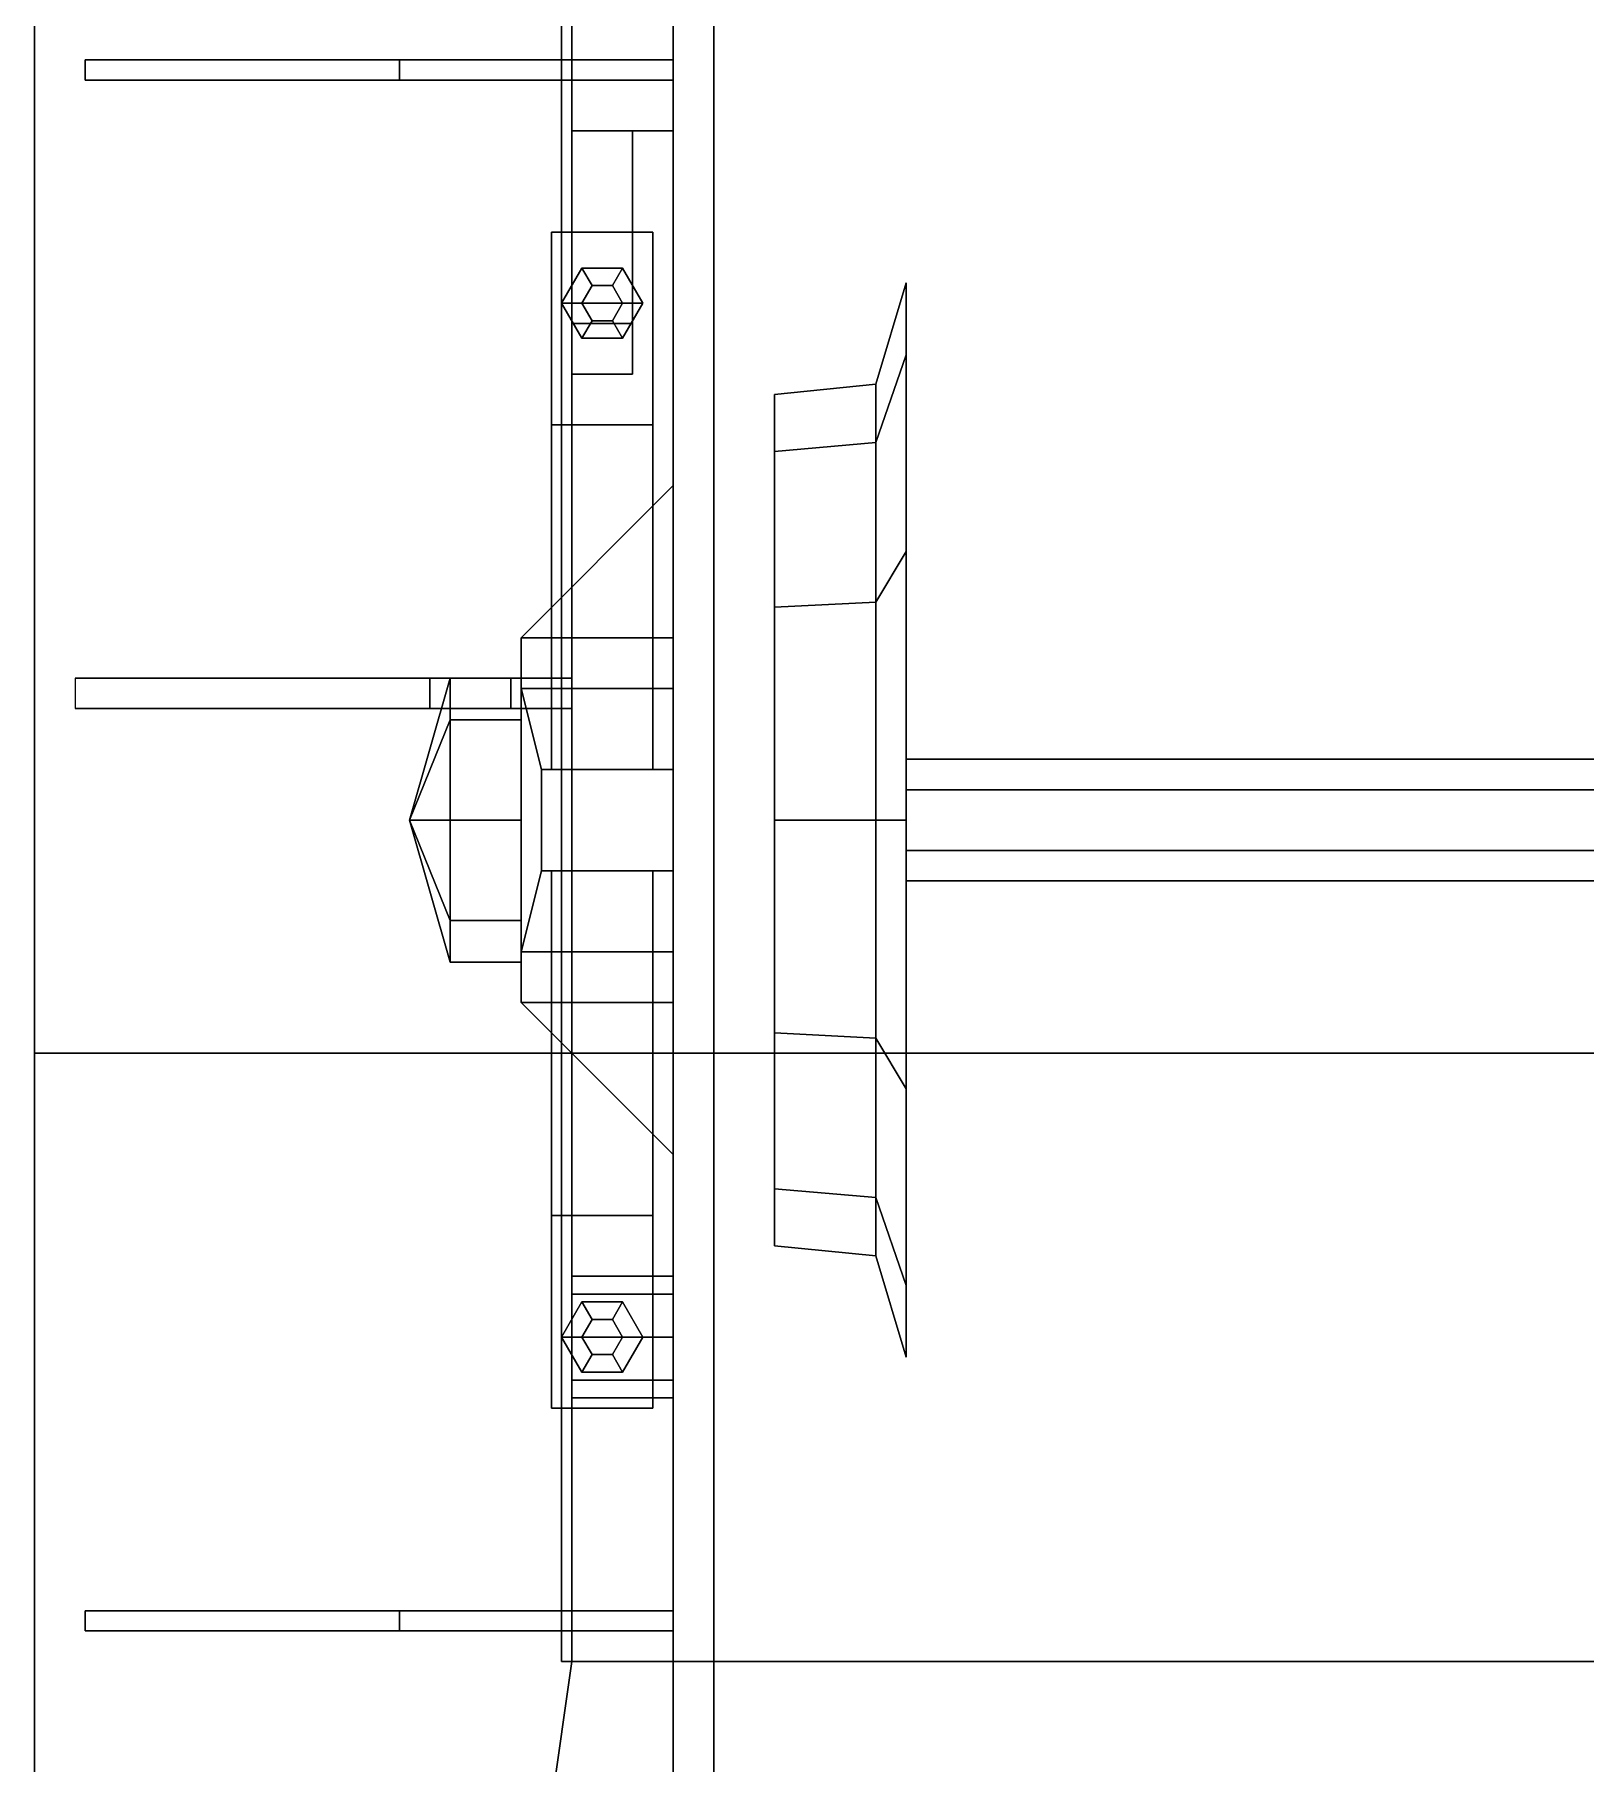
# Model space of a CAD drawing. Header units: millimetres. Extents: x -1.6 to 3, y -15.4 to 27.7.
# Drawn here: x -1.53 to 0, y -10.771 to -9.065 of the extents above; entities that cross this region are included whole.
import ezdxf

# ---------------------------------------------------------------- set-up
doc = ezdxf.new("R2010")
doc.units = ezdxf.units.MM
doc.layers.add('suspension', color=5, linetype='Continuous')
doc.layers.add('wheels', color=2, linetype='Continuous')

msp = doc.modelspace()

# ---------------------------------------------------------------- linework, layer by layer
for points in [[(-1.01, -7.25, 3.93), (-1.01, -7.25, 3.89), (-1.01, -10.67, 3.89), (-1.01, -10.67, 3.93)], [(1.01, -10.67, 3.93), (1.01, -7.25, 3.93), (-1.01, -7.25, 3.93), (-1.01, -10.67, 3.93)], [(-0.9999999999999996, -7.25, 3.89), (-0.9999999999999996, -7.99, 2.16), (-1, -10.07, 2.81), (-1, -10.67, 3.89)], [(-0.9, -7.3, 0.32), (-0.9, -13.94, 0.32), (-0.9, -13.94, 1.15), (-0.9, -7.3, 1.15)], [(-0.86, -7.3, 0.32), (-0.86, -13.94, 0.32), (-0.9, -13.94, 0.32), (-0.9, -7.3, 0.32)], [(-0.86, -13.94, 1.15), (-0.86, -13.94, 0.32), (-0.86, -7.3, 0.32), (-0.86, -7.3, 1.15)], [(-1.53, -7.99, 1.15), (-1.53, -10.07, 1.15), (-1.53, -10.07, 2.81), (-1.53, -7.99, 2.16)], [(1.53, -7.99, 1.15), (1.53, -10.07, 1.15), (-1.53, -10.07, 1.15), (-1.53, -7.99, 1.15)], [(-1.53, -7.99, 2.16), (-1.53, -10.07, 2.81), (-0.9999999999999993, -10.07, 2.81), (-0.9999999999999998, -7.99, 2.16)], [(-1.479999999999999, -9.09, 1.11), (-1.169999999999999, -9.09, 0.7800000000000002), (-1.169999999999999, -9.11, 0.7800000000000002), (-1.479999999999999, -9.11, 1.11)], [(-0.8999999999999965, -9.09, 1.15), (-0.8999999999999965, -9.09, 0.7800000000000002), (-1.169999999999999, -9.09, 0.7800000000000002), (-1.479999999999999, -9.09, 1.11)], [(-1.479999999999999, -9.09, 1.15), (-1.479999999999999, -9.09, 1.11), (-1.479999999999999, -9.11, 1.11), (-1.479999999999999, -9.11, 1.15)], [(-0.8999999999999965, -9.09, 1.15), (-0.8999999999999965, -9.09, 1.15), (-1.479999999999999, -9.09, 1.11), (-1.479999999999999, -9.09, 1.15)], [(-1.169999999999999, -9.09, 0.7800000000000002), (-0.8999999999999965, -9.09, 0.7800000000000002), (-0.8999999999999965, -9.11, 0.7800000000000002), (-1.169999999999999, -9.11, 0.7800000000000002)], [(-1.169999999999999, -9.11, 0.7800000000000002), (-0.8999999999999965, -9.11, 0.7800000000000002), (-0.8999999999999965, -9.11, 1.15), (-1.479999999999999, -9.11, 1.11)], [(-1.479999999999999, -9.11, 1.11), (-0.8999999999999965, -9.11, 1.15), (-0.8999999999999965, -9.11, 1.15), (-1.479999999999999, -9.11, 1.15)], [(-1.000000000000004, -9.700000000000003, 2.84), (-1.000000000000004, -9.700000000000003, 2.68), (-1.490000000000002, -9.700000000000003, 2.68), (-1.140000000000001, -9.700000000000003, 2.84)], [(-1.140000000000001, -9.700000000000003, 2.84), (-1.490000000000002, -9.700000000000003, 2.68), (-1.490000000000002, -9.73, 2.68), (-1.140000000000001, -9.73, 2.84)], [(-1.060000000000002, -9.700000000000003, 2.94), (-1.140000000000001, -9.700000000000003, 2.84), (-1.140000000000001, -9.73, 2.84), (-1.060000000000002, -9.73, 2.94)], [(-1.000000000000004, -9.700000000000003, 2.94), (-1.000000000000004, -9.700000000000003, 2.84), (-1.140000000000001, -9.700000000000003, 2.84), (-1.060000000000002, -9.700000000000003, 2.94)], [(-1.000000000000004, -9.700000000000003, 3.14), (-1.000000000000004, -9.700000000000003, 2.94), (-1.060000000000002, -9.700000000000003, 2.94), (-1.050000000000004, -9.700000000000003, 3.14)], [(-1.050000000000004, -9.700000000000003, 3.14), (-1.060000000000002, -9.700000000000003, 2.94), (-1.060000000000002, -9.73, 2.94), (-1.050000000000004, -9.73, 3.14)], [(-1.050000000000004, -9.73, 3.14), (-1.000000000000004, -9.73, 3.14), (-1.000000000000004, -9.700000000000003, 3.14), (-1.050000000000004, -9.700000000000003, 3.14)], [(-1.490000000000002, -9.73, 2.68), (-1.000000000000004, -9.73, 2.68), (-1.000000000000004, -9.73, 2.84), (-1.140000000000001, -9.73, 2.84)], [(-1.140000000000001, -9.73, 2.84), (-1.000000000000004, -9.73, 2.84), (-1.000000000000004, -9.73, 2.94), (-1.060000000000002, -9.73, 2.94)], [(-1.060000000000002, -9.73, 2.94), (-1.000000000000004, -9.73, 2.94), (-1.000000000000004, -9.73, 3.14), (-1.050000000000004, -9.73, 3.14)], [(-1.53, -10.07, 1.15), (-1.53, -14.39, 1.15), (-1.53, -14.39, 2.81), (-1.53, -10.07, 2.81)], [(1.53, -10.07, 1.15), (1.53, -14.39, 1.15), (-1.53, -14.39, 1.15), (-1.53, -10.07, 1.15)], [(-1.53, -10.07, 2.81), (-1.53, -14.39, 2.81), (-1, -10.67, 2.81), (-0.9999999999999998, -10.07, 2.81)], [(-0.9999999999999996, -10.67, 3.89), (-0.9999999999999996, -10.07, 2.81), (-1, -10.67, 2.81), (-0.9999999999999996, -10.67, 3.89)], [(-1.479999999999999, -10.62, 1.11), (-1.169999999999999, -10.62, 0.7800000000000002), (-1.169999999999999, -10.64, 0.7800000000000002), (-1.479999999999999, -10.64, 1.11)], [(-0.8999999999999965, -10.62, 1.15), (-0.8999999999999965, -10.62, 0.7800000000000002), (-1.169999999999999, -10.62, 0.7800000000000002), (-1.479999999999999, -10.62, 1.11)], [(-1.479999999999999, -10.62, 1.15), (-1.479999999999999, -10.62, 1.11), (-1.479999999999999, -10.64, 1.11), (-1.479999999999999, -10.64, 1.15)], [(-0.8999999999999965, -10.62, 1.15), (-0.8999999999999965, -10.62, 1.15), (-1.479999999999999, -10.62, 1.11), (-1.479999999999999, -10.62, 1.15)], [(-1.169999999999999, -10.62, 0.7800000000000002), (-0.8999999999999965, -10.62, 0.7800000000000002), (-0.8999999999999965, -10.64, 0.7800000000000002), (-1.169999999999999, -10.64, 0.7800000000000002)], [(-1.169999999999999, -10.64, 0.7800000000000002), (-0.8999999999999965, -10.64, 0.7800000000000002), (-0.8999999999999965, -10.64, 1.15), (-1.479999999999999, -10.64, 1.11)], [(-1.479999999999999, -10.64, 1.11), (-0.8999999999999965, -10.64, 1.15), (-0.8999999999999965, -10.64, 1.15), (-1.479999999999999, -10.64, 1.15)], [(-1, -10.67, 2.81), (-1.53, -14.39, 2.81), (1.53, -14.39, 2.81), (1, -10.67, 2.81)], [(-1.01, -10.67, 3.93), (-1.01, -10.67, 3.89), (1.01, -10.67, 3.89), (1.01, -10.67, 3.93)], [(-0.9999999999999996, -10.67, 3.89), (-1, -10.67, 2.81), (1, -10.67, 2.81), (1, -10.67, 3.89)]]:
    msp.add_3dface(points)
at = {"layer": 'suspension'}
for points in [[(-1, -9.04, 0.6900000000000001), (-1, -9.04, 0.51), (-1, -9.159999999999998, 0.51), (-1, -9.159999999999998, 0.6900000000000001)], [(-1, -9.159999999999998, 0.51), (-1, -9.04, 0.51), (-0.9, -9.04, 0.3500000000000001), (-0.9, -9.159999999999998, 0.3500000000000001)], [(-0.9, -9.159999999999998, 0.74), (-0.9, -9.04, 0.74), (-1, -9.04, 0.6900000000000001), (-1, -9.159999999999998, 0.6900000000000001)], [(-1, -9.159999999999998, 0.66), (-1, -9.159999999999998, 0.52), (-1, -9.35, 0.53), (-1, -9.35, 0.64)], [(-1, -9.159999999999998, 0.6900000000000001), (-1, -9.159999999999998, 0.51), (-0.9, -9.159999999999998, 0.3500000000000001), (-0.9, -9.159999999999998, 0.74)], [(-1, -9.35, 0.53), (-1, -9.159999999999998, 0.52), (-0.9400000000000001, -9.159999999999998, 0.52), (-0.9400000000000001, -9.35, 0.53)], [(-0.9400000000000001, -9.35, 0.64), (-0.9400000000000001, -9.159999999999998, 0.66), (-1, -9.159999999999998, 0.66), (-1, -9.35, 0.64)], [(-0.9400000000000001, -9.35, 0.53), (-0.9400000000000001, -9.159999999999998, 0.52), (-0.9400000000000001, -9.159999999999998, 0.66), (-0.9400000000000001, -9.35, 0.64)], [(-0.9199999999999999, -9.260000000000002, 0.92), (-0.9199999999999999, -9.260000000000002, 0.85), (-1.02, -9.260000000000002, 0.85), (-1.02, -9.260000000000002, 0.92)], [(-1.02, -9.260000000000002, 0.85), (-1.02, -9.45, 0.85), (-1.02, -9.260000000000002, 0.92)], [(-0.9199999999999999, -9.260000000000002, 0.85), (-0.9199999999999999, -9.45, 0.85), (-1.02, -9.45, 0.85), (-1.02, -9.260000000000002, 0.85)], [(-1.02, -9.260000000000002, 0.92), (-1.02, -9.790000000000001, 0.92), (-0.9200000000000003, -9.790000000000001, 0.92), (-0.9199999999999999, -9.260000000000002, 0.92)], [(-1.02, -9.45, 0.85), (-1.02, -9.790000000000001, 0.76), (-1.02, -9.790000000000001, 0.92), (-1.02, -9.260000000000002, 0.92)], [(-0.9199999999999999, -9.260000000000002, 0.92), (-0.9199999999999999, -9.45, 0.85), (-0.9199999999999999, -9.260000000000002, 0.85), (-0.9199999999999999, -9.260000000000002, 0.92)], [(-0.9200000000000003, -9.790000000000001, 0.92), (-0.9200000000000003, -9.790000000000001, 0.76), (-0.9199999999999999, -9.45, 0.85), (-0.9199999999999999, -9.260000000000002, 0.92)], [(-0.99, -9.295358983848622, 0.92), (-1.01, -9.329999999999998, 0.92), (-1.01, -9.329999999999998, 0.98), (-0.99, -9.295358983848622, 0.98)], [(-0.99, -9.295358983848622, 0.98), (-1.01, -9.329999999999998, 0.98), (-0.99, -9.329999999999998, 0.98), (-0.98, -9.31267949192431, 0.98)], [(-0.95, -9.295358983848622, 0.92), (-0.99, -9.295358983848622, 0.92), (-0.99, -9.295358983848622, 0.98), (-0.95, -9.295358983848622, 0.98)], [(-0.95, -9.295358983848622, 0.98), (-0.99, -9.295358983848622, 0.98), (-0.98, -9.31267949192431, 0.98), (-0.96, -9.31267949192431, 0.98)], [(-0.9299999999999999, -9.329999999999998, 0.98), (-0.95, -9.295358983848622, 0.98), (-0.96, -9.31267949192431, 0.98), (-0.95, -9.329999999999998, 0.98)], [(-0.9299999999999999, -9.329999999999998, 0.92), (-0.95, -9.295358983848622, 0.92), (-0.95, -9.295358983848622, 0.98), (-0.9299999999999999, -9.329999999999998, 0.98)], [(-0.98, -9.31267949192431, 0.64), (-0.99, -9.329999999999998, 0.64), (-0.99, -9.329999999999998, 0.85), (-0.98, -9.31267949192431, 0.85)], [(-0.98, -9.31267949192431, 0.98), (-0.99, -9.329999999999998, 0.98), (-0.99, -9.329999999999998, 1), (-0.98, -9.31267949192431, 1)], [(-0.99, -9.329999999999998, 1), (-0.95, -9.329999999999998, 1), (-0.96, -9.31267949192431, 1), (-0.98, -9.31267949192431, 1)], [(-0.96, -9.31267949192431, 0.64), (-0.98, -9.31267949192431, 0.64), (-0.98, -9.31267949192431, 0.85), (-0.96, -9.31267949192431, 0.85)], [(-0.96, -9.31267949192431, 0.98), (-0.98, -9.31267949192431, 0.98), (-0.98, -9.31267949192431, 1), (-0.96, -9.31267949192431, 1)], [(-0.95, -9.329999999999998, 0.64), (-0.96, -9.31267949192431, 0.64), (-0.96, -9.31267949192431, 0.85), (-0.95, -9.329999999999998, 0.85)], [(-0.95, -9.329999999999998, 0.98), (-0.96, -9.31267949192431, 0.98), (-0.96, -9.31267949192431, 1), (-0.95, -9.329999999999998, 1)], [(-1.01, -9.329999999999998, 0.92), (-0.99, -9.364641016151378, 0.92), (-0.99, -9.364641016151378, 0.98), (-1.01, -9.329999999999998, 0.98)], [(-1.01, -9.329999999999998, 0.98), (-0.99, -9.364641016151378, 0.98), (-0.98, -9.347320508075688, 0.98), (-0.99, -9.329999999999998, 0.98)], [(-0.99, -9.329999999999998, 0.64), (-0.98, -9.347320508075688, 0.64), (-0.98, -9.347320508075688, 0.85), (-0.99, -9.329999999999998, 0.85)], [(-0.99, -9.329999999999998, 0.98), (-0.98, -9.347320508075688, 0.98), (-0.98, -9.347320508075688, 1), (-0.99, -9.329999999999998, 1)], [(-0.98, -9.347320508075688, 1), (-0.96, -9.347320508075688, 1), (-0.95, -9.329999999999998, 1), (-0.99, -9.329999999999998, 1)], [(-0.96, -9.347320508075688, 0.64), (-0.95, -9.329999999999998, 0.64), (-0.95, -9.329999999999998, 0.85), (-0.96, -9.347320508075688, 0.85)], [(-0.96, -9.347320508075688, 0.98), (-0.95, -9.329999999999998, 0.98), (-0.95, -9.329999999999998, 1), (-0.96, -9.347320508075688, 1)], [(-0.95, -9.364641016151378, 0.98), (-0.9299999999999999, -9.329999999999998, 0.98), (-0.95, -9.329999999999998, 0.98), (-0.96, -9.347320508075688, 0.98)], [(-0.95, -9.364641016151378, 0.92), (-0.9299999999999999, -9.329999999999998, 0.92), (-0.9299999999999999, -9.329999999999998, 0.98), (-0.95, -9.364641016151378, 0.98)], [(-0.9400000000000001, -9.399999999999999, 0.61), (-0.9400000000000001, -9.35, 0.64), (-1, -9.35, 0.64), (-1, -9.399999999999999, 0.61)], [(-1, -9.35, 0.64), (-1, -9.35, 0.53), (-1, -9.399999999999999, 0.56), (-1, -9.399999999999999, 0.61)], [(-1, -9.399999999999999, 0.56), (-1, -9.35, 0.53), (-0.9400000000000001, -9.35, 0.53), (-0.9400000000000001, -9.399999999999999, 0.56)], [(-0.99, -9.364641016151378, 0.98), (-0.95, -9.364641016151378, 0.98), (-0.96, -9.347320508075688, 0.98), (-0.98, -9.347320508075688, 0.98)], [(-0.98, -9.347320508075688, 0.64), (-0.96, -9.347320508075688, 0.64), (-0.96, -9.347320508075688, 0.85), (-0.98, -9.347320508075688, 0.85)], [(-0.98, -9.347320508075688, 0.98), (-0.96, -9.347320508075688, 0.98), (-0.96, -9.347320508075688, 1), (-0.98, -9.347320508075688, 1)], [(-0.9400000000000001, -9.399999999999999, 0.56), (-0.9400000000000001, -9.35, 0.53), (-0.9400000000000001, -9.35, 0.64), (-0.9400000000000001, -9.399999999999999, 0.61)], [(-0.99, -9.364641016151378, 0.92), (-0.95, -9.364641016151378, 0.92), (-0.95, -9.364641016151378, 0.98), (-0.99, -9.364641016151378, 0.98)], [(-1, -9.399999999999999, 0.61), (-1, -9.399999999999999, 0.56), (-0.9400000000000001, -9.399999999999999, 0.56), (-0.9400000000000001, -9.399999999999999, 0.61)], [(-0.9199999999999999, -9.45, 0.85), (-0.9200000000000003, -9.790000000000001, 0.76), (-1.02, -9.790000000000001, 0.76), (-1.02, -9.45, 0.85)], [(-0.9000000000000001, -9.659999999999998, 0.34), (-0.9, -9.509999999999998, 0.34), (-0.9, -9.509999999999998, 0.34), (-1.05, -9.659999999999998, 0.34)], [(-0.9, -9.509999999999998, 0.34), (-0.9, -9.509999999999998, 0.32), (-1.05, -9.659999999999998, 0.32), (-1.05, -9.659999999999998, 0.34)], [(-1.05, -9.659999999999998, 0.32), (-0.9, -9.509999999999998, 0.32), (-0.9, -9.509999999999998, 0.32), (-0.9000000000000001, -9.659999999999998, 0.32)], [(-1.05, -9.659999999999998, 0.49), (-0.9, -9.509999999999998, 0.49), (-0.9, -9.509999999999998, 0.49), (-0.9000000000000001, -9.659999999999998, 0.49)], [(-0.9, -9.509999999999998, 0.51), (-0.9, -9.509999999999998, 0.49), (-1.05, -9.659999999999998, 0.49), (-1.05, -9.659999999999998, 0.51)], [(-0.9000000000000001, -9.659999999999998, 0.51), (-0.9, -9.509999999999998, 0.51), (-0.9, -9.509999999999998, 0.51), (-1.05, -9.659999999999998, 0.51)], [(-0.9000000000000001, -9.659999999999998, 0.6900000000000001), (-0.9, -9.509999999999998, 0.6900000000000001), (-0.9, -9.509999999999998, 0.6900000000000001), (-1.05, -9.659999999999998, 0.6900000000000001)], [(-1.05, -9.659999999999998, 0.67), (-0.9, -9.509999999999998, 0.67), (-0.9, -9.509999999999998, 0.67), (-0.9000000000000001, -9.659999999999998, 0.67)], [(-0.9, -9.509999999999998, 0.6900000000000001), (-0.9, -9.509999999999998, 0.67), (-1.05, -9.659999999999998, 0.67), (-1.05, -9.659999999999998, 0.6900000000000001)], [(-1.05, -9.659999999999998, 0.24), (-1.05, -9.7, 0.51), (-1.05, -9.659999999999998, 0.6900000000000001)], [(-1.05, -9.7, 0.51), (-1.05, -9.741005050633882, 0.6089949493661174), (-1.05, -9.659999999999998, 0.6900000000000001)], [(-1.05, -9.741005050633882, 0.6089949493661174), (-1.05, -9.84, 0.650000000000001), (-1.05, -9.659999999999998, 0.6900000000000001)], [(-0.9000000000000001, -9.659999999999998, 0.67), (-0.9000000000000001, -9.659999999999998, 0.51), (-1.05, -9.659999999999998, 0.51), (-1.05, -9.659999999999998, 0.67)], [(-1.05, -9.84, 0.369999999999999), (-1.05, -9.741005050633882, 0.4110050506338826), (-1.05, -9.659999999999998, 0.24)], [(-1.05, -9.741005050633882, 0.4110050506338826), (-1.05, -9.7, 0.51), (-1.05, -9.659999999999998, 0.24)], [(-0.9000000000000001, -9.659999999999998, 0.49), (-0.9000000000000001, -9.659999999999998, 0.34), (-1.05, -9.659999999999998, 0.34), (-1.05, -9.659999999999998, 0.49)], [(-1.05, -10.02, 0.24), (-1.05, -9.659999999999998, 0.24), (-0.9000000000000001, -9.659999999999998, 0.24), (-0.9000000000000001, -10.02, 0.24)], [(-1.05, -9.84, 0.369999999999999), (-1.05, -9.659999999999998, 0.24), (-1.05, -10.02, 0.24), (-1.05, -9.84, 0.369999999999999)], [(-0.9000000000000001, -9.659999999999998, 0.32), (-0.9000000000000001, -9.659999999999998, 0.24), (-1.05, -9.659999999999998, 0.24), (-1.05, -9.659999999999998, 0.32)], [(-1.05, -9.659999999999998, 0.6900000000000001), (-1.05, -9.84, 0.650000000000001), (-1.05, -10.02, 0.6899999999999965)], [(-0.9000000000000001, -9.709999999999999, 0.74), (-0.9000000000000001, -9.659999999999998, 0.6900000000000001), (-1.05, -9.659999999999998, 0.6900000000000001), (-1.05, -9.709999999999999, 0.74)], [(-1.05, -9.709999999999999, 0.74), (-1.05, -9.659999999999998, 0.6900000000000001), (-1.05, -10.02, 0.6900000000000001), (-1.05, -9.969999999999999, 0.74)], [(-0.9000000000000001, -10.02, 0.24), (-0.9000000000000001, -9.659999999999998, 0.24), (-0.9000000000000001, -9.659999999999998, 0.32), (-0.9000000000000001, -10.02, 0.32)], [(-1.12, -9.7, 0.51), (-1.12, -9.741005050633882, 0.4110050506338827), (-1.16, -9.84, 0.51)], [(-1.12, -9.741005050633882, 0.6089949493661174), (-1.12, -9.7, 0.51), (-1.16, -9.84, 0.51)], [(-1.12, -9.741005050633882, 0.4110050506338826), (-1.12, -9.7, 0.51), (-1.05, -9.7, 0.51), (-1.05, -9.741005050633882, 0.4110050506338826)], [(-1.12, -9.7, 0.51), (-1.12, -9.741005050633882, 0.6089949493661174), (-1.05, -9.741005050633882, 0.6089949493661174), (-1.05, -9.7, 0.51)], [(-1.03, -9.79, 0.74), (-1.05, -9.709999999999999, 0.74), (-1.05, -9.969999999999999, 0.74), (-1.03, -9.889999999999999, 0.74)], [(-0.9000000000000001, -9.79, 0.74), (-0.9000000000000001, -9.709999999999999, 0.74), (-1.05, -9.709999999999999, 0.74), (-1.03, -9.79, 0.74)], [(-1.12, -9.84, 0.650000000000001), (-1.12, -9.741005050633882, 0.6089949493661174), (-1.16, -9.84, 0.51)], [(-1.12, -9.741005050633882, 0.4110050506338827), (-1.12, -9.84, 0.369999999999999), (-1.16, -9.84, 0.51)], [(-1.12, -9.741005050633882, 0.6089949493661174), (-1.12, -9.84, 0.650000000000001), (-1.05, -9.84, 0.650000000000001), (-1.05, -9.741005050633882, 0.6089949493661174)], [(-1.12, -9.84, 0.369999999999999), (-1.12, -9.741005050633882, 0.4110050506338826), (-1.05, -9.741005050633882, 0.4110050506338826), (-1.05, -9.84, 0.369999999999999)], [(-0.9000000000000001, -9.889999999999999, 0.9400000000000001), (-0.9000000000000001, -9.79, 0.9400000000000001), (-1.03, -9.79, 0.9400000000000001), (-1.03, -9.889999999999999, 0.9400000000000001)], [(-0.9000000000000001, -9.79, 0.9400000000000001), (-0.9000000000000001, -9.79, 0.74), (-1.03, -9.79, 0.74), (-1.03, -9.79, 0.9400000000000001)], [(-1.03, -9.79, 0.9400000000000001), (-1.03, -9.79, 0.74), (-1.03, -9.889999999999999, 0.74), (-1.03, -9.889999999999999, 0.9400000000000001)], [(-1.12, -9.938994949366117, 0.6089949493661174), (-1.12, -9.84, 0.650000000000001), (-1.16, -9.84, 0.51)], [(-1.12, -9.938994949366117, 0.4110050506338826), (-1.12, -9.98, 0.51), (-1.16, -9.84, 0.51)], [(-1.12, -9.84, 0.369999999999999), (-1.12, -9.938994949366117, 0.4110050506338826), (-1.16, -9.84, 0.51)], [(-1.12, -9.98, 0.51), (-1.12, -9.938994949366117, 0.6089949493661174), (-1.16, -9.84, 0.51)], [(-1.12, -9.84, 0.650000000000001), (-1.12, -9.938994949366117, 0.6089949493661174), (-1.05, -9.938994949366117, 0.6089949493661174), (-1.05, -9.84, 0.650000000000001)], [(-1.12, -9.938994949366117, 0.4110050506338827), (-1.12, -9.84, 0.369999999999999), (-1.05, -9.84, 0.369999999999999), (-1.05, -9.938994949366117, 0.4110050506338827)], [(-1.05, -9.84, 0.650000000000001), (-1.05, -9.938994949366117, 0.6089949493661174), (-1.05, -10.02, 0.6900000000000001)], [(-1.05, -9.938994949366117, 0.4110050506338827), (-1.05, -9.84, 0.369999999999999), (-1.05, -10.02, 0.24)], [(-0.9000000000000001, -9.969999999999999, 0.74), (-0.9000000000000001, -9.889999999999999, 0.74), (-1.03, -9.889999999999999, 0.74), (-1.05, -9.969999999999999, 0.74)], [(-1.03, -9.889999999999999, 0.9400000000000001), (-1.03, -9.889999999999999, 0.74), (-0.9000000000000001, -9.889999999999999, 0.74), (-0.9000000000000001, -9.889999999999999, 0.9400000000000001)], [(-0.9200000000000002, -10.42, 0.92), (-0.9200000000000002, -9.889999999999999, 0.92), (-1.02, -9.889999999999999, 0.92), (-1.02, -10.42, 0.92)], [(-1.02, -10.23, 0.85), (-1.02, -9.889999999999999, 0.76), (-0.9200000000000002, -9.889999999999999, 0.76), (-0.9200000000000002, -10.23, 0.85)], [(-1.02, -9.889999999999999, 0.92), (-1.02, -9.889999999999999, 0.76), (-1.02, -10.23, 0.85), (-1.02, -10.42, 0.92)], [(-0.9200000000000002, -10.23, 0.85), (-0.9200000000000002, -9.889999999999999, 0.76), (-0.9200000000000002, -9.889999999999999, 0.92), (-0.9200000000000002, -10.42, 0.92)], [(-1.12, -9.98, 0.51), (-1.12, -9.938994949366117, 0.4110050506338827), (-1.05, -9.938994949366117, 0.4110050506338827), (-1.05, -9.98, 0.51)], [(-1.12, -9.938994949366117, 0.6089949493661174), (-1.12, -9.98, 0.51), (-1.05, -9.98, 0.51), (-1.05, -9.938994949366117, 0.6089949493661174)], [(-1.05, -9.938994949366117, 0.6089949493661174), (-1.05, -9.98, 0.51), (-1.05, -10.02, 0.6900000000000001)], [(-1.05, -9.98, 0.51), (-1.05, -9.938994949366117, 0.4110050506338827), (-1.05, -10.02, 0.24)], [(-1.05, -9.969999999999999, 0.74), (-1.05, -10.02, 0.6900000000000001), (-0.9000000000000001, -10.02, 0.6900000000000001), (-0.9000000000000001, -9.969999999999999, 0.74)], [(-1.05, -10.02, 0.6899999999999965), (-1.05, -9.98, 0.51), (-1.05, -10.02, 0.24)], [(-1.05, -10.02, 0.67), (-1.05, -10.02, 0.51), (-0.9000000000000001, -10.02, 0.51), (-0.9000000000000001, -10.02, 0.67)], [(-1.05, -10.02, 0.49), (-1.05, -10.02, 0.34), (-0.9000000000000001, -10.02, 0.34), (-0.9000000000000001, -10.02, 0.49)], [(-1.05, -10.02, 0.34), (-1.05, -10.02, 0.32), (-0.9000000000000001, -10.17, 0.32), (-0.9000000000000001, -10.17, 0.34)], [(-0.9000000000000001, -10.17, 0.34), (-0.9000000000000001, -10.02, 0.34), (-1.05, -10.02, 0.34), (-0.9000000000000001, -10.17, 0.34)], [(-0.9000000000000001, -10.17, 0.32), (-1.05, -10.02, 0.32), (-0.9000000000000001, -10.02, 0.32), (-0.9000000000000001, -10.17, 0.32)], [(-0.9000000000000001, -10.17, 0.49), (-1.05, -10.02, 0.49), (-0.9000000000000001, -10.02, 0.49), (-0.9000000000000001, -10.17, 0.49)], [(-0.9000000000000001, -10.17, 0.51), (-0.9000000000000001, -10.02, 0.51), (-1.05, -10.02, 0.51), (-0.9000000000000001, -10.17, 0.51)], [(-1.05, -10.02, 0.51), (-1.05, -10.02, 0.49), (-0.9000000000000001, -10.17, 0.49), (-0.9000000000000001, -10.17, 0.51)], [(-1.05, -10.02, 0.32), (-1.05, -10.02, 0.24), (-0.9000000000000001, -10.02, 0.24), (-0.9000000000000001, -10.02, 0.32)], [(-0.9000000000000001, -10.17, 0.6900000000000001), (-0.9000000000000001, -10.02, 0.6900000000000001), (-1.05, -10.02, 0.6900000000000001), (-0.9000000000000001, -10.17, 0.6900000000000001)], [(-0.9000000000000001, -10.17, 0.67), (-1.05, -10.02, 0.67), (-0.9000000000000001, -10.02, 0.67), (-0.9000000000000001, -10.17, 0.67)], [(-1.05, -10.02, 0.6900000000000001), (-1.05, -10.02, 0.67), (-0.9000000000000001, -10.17, 0.67), (-0.9000000000000001, -10.17, 0.6900000000000001)], [(-1.02, -10.42, 0.85), (-1.02, -10.23, 0.85), (-0.9200000000000002, -10.23, 0.85), (-0.9200000000000002, -10.42, 0.85)], [(-1.02, -10.42, 0.92), (-1.02, -10.23, 0.85), (-1.02, -10.42, 0.85), (-1.02, -10.42, 0.92)], [(-0.9200000000000002, -10.42, 0.85), (-0.9200000000000002, -10.23, 0.85), (-0.9200000000000002, -10.42, 0.92)], [(-1, -10.29, 0.58), (-1, -10.39242640687119, 0.5375735931288071), (-1, -10.41, 0.58), (-1, -10.30757359312881, 0.6224264068711928)], [(-1, -10.29, 0.58), (-1, -10.30757359312881, 0.6224264068711928), (-0.9000000000000001, -10.30757359312881, 0.6224264068711928), (-0.9000000000000001, -10.29, 0.58)], [(-1, -10.30757359312881, 0.5375735931288071), (-1, -10.35, 0.52), (-1, -10.39242640687119, 0.5375735931288071), (-1, -10.29, 0.58)], [(-1, -10.30757359312881, 0.5375735931288071), (-1, -10.29, 0.58), (-0.9000000000000001, -10.29, 0.58), (-0.9000000000000001, -10.30757359312881, 0.5375735931288071)], [(-0.9900000000000001, -10.31535898384862, 0.98), (-1.01, -10.35, 0.98), (-0.9900000000000001, -10.35, 0.98), (-0.9800000000000001, -10.33267949192431, 0.98)], [(-0.9900000000000001, -10.31535898384862, 0.92), (-1.01, -10.35, 0.92), (-1.01, -10.35, 0.98), (-0.9900000000000001, -10.31535898384862, 0.98)], [(-1, -10.30757359312881, 0.6224264068711928), (-1, -10.41, 0.58), (-1, -10.39242640687119, 0.6224264068711928), (-1, -10.35, 0.6399999999999999)], [(-1, -10.35, 0.52), (-1, -10.30757359312881, 0.5375735931288071), (-0.9000000000000001, -10.30757359312881, 0.5375735931288071), (-0.9000000000000001, -10.35, 0.52)], [(-1, -10.30757359312881, 0.6224264068711928), (-1, -10.35, 0.6399999999999999), (-0.9000000000000001, -10.35, 0.6399999999999999), (-0.9000000000000001, -10.30757359312881, 0.6224264068711928)], [(-0.9500000000000001, -10.31535898384862, 0.98), (-0.9900000000000001, -10.31535898384862, 0.98), (-0.9800000000000001, -10.33267949192431, 0.98), (-0.9600000000000001, -10.33267949192431, 0.98)], [(-0.9500000000000001, -10.31535898384862, 0.92), (-0.9900000000000001, -10.31535898384862, 0.92), (-0.9900000000000001, -10.31535898384862, 0.98), (-0.9500000000000001, -10.31535898384862, 0.98)], [(-0.93, -10.35, 0.98), (-0.9500000000000001, -10.31535898384862, 0.98), (-0.9600000000000001, -10.33267949192431, 0.98), (-0.9500000000000001, -10.35, 0.98)], [(-0.93, -10.35, 0.92), (-0.9500000000000001, -10.31535898384862, 0.92), (-0.9500000000000001, -10.31535898384862, 0.98), (-0.93, -10.35, 0.98)], [(-0.9900000000000001, -10.35, 1), (-0.9500000000000001, -10.35, 1), (-0.9600000000000001, -10.33267949192431, 1), (-0.9800000000000001, -10.33267949192431, 1)], [(-0.9800000000000001, -10.33267949192431, 0.98), (-0.9900000000000001, -10.35, 0.98), (-0.9900000000000001, -10.35, 1), (-0.9800000000000001, -10.33267949192431, 1)], [(-0.9800000000000001, -10.33267949192431, 0.63), (-0.9900000000000001, -10.35, 0.64), (-0.9900000000000001, -10.35, 0.85), (-0.9800000000000001, -10.33267949192431, 0.85)], [(-0.9600000000000001, -10.33267949192431, 0.98), (-0.9800000000000001, -10.33267949192431, 0.98), (-0.9800000000000001, -10.33267949192431, 1), (-0.9600000000000001, -10.33267949192431, 1)], [(-0.9600000000000001, -10.33267949192431, 0.63), (-0.9800000000000001, -10.33267949192431, 0.63), (-0.9800000000000001, -10.33267949192431, 0.85), (-0.9600000000000001, -10.33267949192431, 0.85)], [(-0.9500000000000001, -10.35, 0.98), (-0.9600000000000001, -10.33267949192431, 0.98), (-0.9600000000000001, -10.33267949192431, 1), (-0.9500000000000001, -10.35, 1)], [(-0.9500000000000001, -10.35, 0.64), (-0.9600000000000001, -10.33267949192431, 0.63), (-0.9600000000000001, -10.33267949192431, 0.85), (-0.9500000000000001, -10.35, 0.85)], [(-1.01, -10.35, 0.98), (-0.9900000000000001, -10.38464101615138, 0.98), (-0.9800000000000001, -10.36732050807569, 0.98), (-0.9900000000000001, -10.35, 0.98)], [(-1.01, -10.35, 0.92), (-0.9900000000000001, -10.38464101615138, 0.92), (-0.9900000000000001, -10.38464101615138, 0.98), (-1.01, -10.35, 0.98)], [(-1, -10.39242640687119, 0.5375735931288071), (-1, -10.35, 0.52), (-0.9000000000000001, -10.35, 0.52), (-0.9000000000000001, -10.39242640687119, 0.5375735931288071)], [(-1, -10.35, 0.6399999999999999), (-1, -10.39242640687119, 0.6224264068711928), (-0.9000000000000001, -10.39242640687119, 0.6224264068711928), (-0.9000000000000001, -10.35, 0.6399999999999999)], [(-0.9800000000000001, -10.36732050807569, 1), (-0.9600000000000001, -10.36732050807569, 1), (-0.9500000000000001, -10.35, 1), (-0.9900000000000001, -10.35, 1)], [(-0.9900000000000001, -10.35, 0.98), (-0.9800000000000001, -10.36732050807569, 0.98), (-0.9800000000000001, -10.36732050807569, 1), (-0.9900000000000001, -10.35, 1)], [(-0.9900000000000001, -10.35, 0.64), (-0.9800000000000001, -10.36732050807569, 0.63), (-0.9800000000000001, -10.36732050807569, 0.85), (-0.9900000000000001, -10.35, 0.85)], [(-0.9500000000000001, -10.38464101615138, 0.98), (-0.93, -10.35, 0.98), (-0.9500000000000001, -10.35, 0.98), (-0.9600000000000001, -10.36732050807569, 0.98)], [(-0.9600000000000001, -10.36732050807569, 0.98), (-0.9500000000000001, -10.35, 0.98), (-0.9500000000000001, -10.35, 1), (-0.9600000000000001, -10.36732050807569, 1)], [(-0.9600000000000001, -10.36732050807569, 0.63), (-0.9500000000000001, -10.35, 0.64), (-0.9500000000000001, -10.35, 0.85), (-0.9600000000000001, -10.36732050807569, 0.85)], [(-0.9500000000000001, -10.38464101615138, 0.92), (-0.93, -10.35, 0.92), (-0.93, -10.35, 0.98), (-0.9500000000000001, -10.38464101615138, 0.98)], [(-0.9900000000000001, -10.38464101615138, 0.98), (-0.9500000000000001, -10.38464101615138, 0.98), (-0.9600000000000001, -10.36732050807569, 0.98), (-0.9800000000000001, -10.36732050807569, 0.98)], [(-0.9800000000000001, -10.36732050807569, 0.98), (-0.9600000000000001, -10.36732050807569, 0.98), (-0.9600000000000001, -10.36732050807569, 1), (-0.9800000000000001, -10.36732050807569, 1)], [(-0.9800000000000001, -10.36732050807569, 0.63), (-0.9600000000000001, -10.36732050807569, 0.63), (-0.9600000000000001, -10.36732050807569, 0.85), (-0.9800000000000001, -10.36732050807569, 0.85)], [(-0.9900000000000001, -10.38464101615138, 0.92), (-0.9500000000000001, -10.38464101615138, 0.92), (-0.9500000000000001, -10.38464101615138, 0.98), (-0.9900000000000001, -10.38464101615138, 0.98)], [(-1, -10.39242640687119, 0.6224264068711928), (-1, -10.41, 0.58), (-0.9000000000000001, -10.41, 0.58), (-0.9000000000000001, -10.39242640687119, 0.6224264068711928)], [(-1, -10.41, 0.58), (-1, -10.39242640687119, 0.5375735931288071), (-0.9000000000000001, -10.39242640687119, 0.5375735931288071), (-0.9000000000000001, -10.41, 0.58)], [(-1.02, -10.42, 0.92), (-1.02, -10.42, 0.85), (-0.9200000000000002, -10.42, 0.85), (-0.9200000000000002, -10.42, 0.92)]]:
    msp.add_3dface(points, dxfattribs=at)
at = {"layer": 'wheels'}
for points in [[(-0.7, -9.41, 0.5099999999999999), (-0.6999999999999998, -9.46760907637269, 0.7249999999999999), (-0.6699999999999998, -9.381006535994247, 0.7749999999999998), (-0.6699999999999999, -9.309999999999999, 0.5099999999999998)], [(-0.7, -9.467609076372693, 0.295), (-0.7, -9.41, 0.5099999999999999), (-0.6699999999999999, -9.309999999999999, 0.5099999999999998), (-0.6699999999999999, -9.381006535994247, 0.245)], [(-0.6699999999999999, -10.37, 0.5100000000000001), (-0.6699999999999999, -9.381006535994247, 0.245), (-0.6699999999999999, -9.309999999999999, 0.5099999999999998), (-0.6699999999999998, -10.29899346400575, 0.7749999999999999)], [(-0.6699999999999998, -10.29899346400575, 0.7749999999999999), (-0.6699999999999999, -9.309999999999999, 0.5099999999999998), (-0.6699999999999998, -9.381006535994247, 0.7749999999999998), (-0.6699999999999998, -10.105, 0.9689934640057526)], [(-0.7, -9.625, 0.1376090763726915), (-0.7, -9.467609076372693, 0.295), (-0.6699999999999999, -9.381006535994247, 0.245), (-0.6699999999999999, -9.575, 0.05100653599424743)], [(-0.6999999999999998, -9.46760907637269, 0.7249999999999999), (-0.6999999999999998, -9.625, 0.8823909236273086), (-0.6699999999999998, -9.575, 0.9689934640057525), (-0.6699999999999998, -9.381006535994247, 0.7749999999999998)], [(-0.6699999999999998, -10.105, 0.9689934640057526), (-0.6699999999999998, -9.381006535994247, 0.7749999999999998), (-0.6699999999999998, -9.575, 0.9689934640057525), (-0.6699999999999998, -9.84, 1.04)], [(-0.6699999999999999, -10.29899346400575, 0.2450000000000001), (-0.6699999999999999, -9.575, 0.05100653599424743), (-0.6699999999999999, -9.381006535994247, 0.245), (-0.6699999999999999, -10.37, 0.5100000000000001)], [(-0.8, -9.42, 0.5099999999999999), (-0.7999999999999999, -9.476269330410535, 0.7199999999999999), (-0.7, -9.46760907637269, 0.7249999999999999), (-0.7000000000000001, -9.41, 0.5099999999999999)], [(-0.8, -9.476269330410535, 0.2999999999999999), (-0.8, -9.42, 0.5099999999999999), (-0.7000000000000001, -9.41, 0.5099999999999999), (-0.7000000000000001, -9.467609076372693, 0.295)], [(-0.7999999999999999, -10.20373066958946, 0.72), (-0.8, -9.42, 0.5099999999999999), (-0.8, -9.476269330410535, 0.2999999999999999), (-0.8, -10.26, 0.5100000000000001)], [(-0.7999999999999999, -10.05, 0.8737306695894643), (-0.7999999999999999, -9.476269330410535, 0.7199999999999999), (-0.8, -9.42, 0.5099999999999999), (-0.7999999999999999, -10.20373066958946, 0.7200000000000001)], [(-0.8, -9.63, 0.1462693304105359), (-0.8, -9.476269330410535, 0.2999999999999999), (-0.7000000000000001, -9.467609076372693, 0.295), (-0.7000000000000001, -9.625, 0.1376090763726915)], [(-0.7999999999999999, -9.476269330410535, 0.7199999999999999), (-0.7999999999999999, -9.629999999999999, 0.8737306695894642), (-0.7, -9.625, 0.8823909236273086), (-0.7, -9.46760907637269, 0.7249999999999999)], [(-0.8, -10.26, 0.5100000000000001), (-0.8, -9.476269330410535, 0.2999999999999999), (-0.8, -9.63, 0.1462693304105359), (-0.8, -10.20373066958946, 0.3000000000000002)], [(-0.7999999999999999, -9.84, 0.93), (-0.7999999999999999, -9.629999999999999, 0.8737306695894642), (-0.7999999999999999, -9.476269330410535, 0.7199999999999999), (-0.7999999999999999, -10.05, 0.8737306695894643)], [(-0.6999999999999998, -9.625, 0.8823909236273086), (-0.6999999999999998, -9.84, 0.9400000000000001), (-0.6699999999999998, -9.84, 1.04), (-0.6699999999999998, -9.575, 0.9689934640057525)], [(-0.7, -9.84, 0.08000000000000018), (-0.7, -9.625, 0.1376090763726915), (-0.6699999999999999, -9.575, 0.05100653599424743), (-0.6699999999999999, -9.84, -0.02000000000000002)], [(-0.6699999999999999, -10.105, 0.05100653599424765), (-0.6699999999999999, -9.84, -0.02000000000000002), (-0.6699999999999999, -9.575, 0.05100653599424743), (-0.6699999999999999, -10.29899346400575, 0.2450000000000001)], [(-0.8, -9.84, 0.09000000000000019), (-0.8, -9.63, 0.1462693304105359), (-0.7000000000000001, -9.625, 0.1376090763726915), (-0.7000000000000001, -9.84, 0.08000000000000018)], [(-0.7999999999999999, -9.629999999999999, 0.8737306695894642), (-0.7999999999999999, -9.84, 0.93), (-0.7, -9.84, 0.9400000000000001), (-0.7, -9.625, 0.8823909236273086)], [(-0.8, -10.20373066958946, 0.3000000000000002), (-0.8, -9.63, 0.1462693304105359), (-0.8000000000000002, -9.84, 0.09000000000000019), (-0.8, -10.05, 0.1462693304105359)], [(0.67, -9.78, 0.51), (0.67, -9.81, 0.4580384757729337), (-0.67, -9.81, 0.4580384757729337), (-0.67, -9.78, 0.51)], [(0.67, -9.81, 0.5619615242270664), (0.67, -9.78, 0.51), (-0.67, -9.78, 0.51), (-0.67, -9.81, 0.5619615242270664)], [(0.67, -9.81, 0.4580384757729337), (0.67, -9.87, 0.4580384757729337), (-0.67, -9.87, 0.4580384757729337), (-0.67, -9.81, 0.4580384757729337)], [(0.67, -9.87, 0.5619615242270664), (0.67, -9.81, 0.5619615242270664), (-0.67, -9.81, 0.5619615242270664), (-0.67, -9.87, 0.5619615242270664)], [(-0.8, -10.05, 0.1462693304105359), (-0.8, -9.84, 0.09000000000000019), (-0.7000000000000001, -9.84, 0.08000000000000018), (-0.7000000000000001, -10.055, 0.1376090763726915)], [(-0.7999999999999999, -9.84, 0.93), (-0.7999999999999999, -10.05, 0.8737306695894643), (-0.7, -10.055, 0.8823909236273086), (-0.7, -9.84, 0.9400000000000001)], [(-0.6999999999999998, -9.84, 0.9400000000000001), (-0.6999999999999998, -10.055, 0.8823909236273086), (-0.6699999999999998, -10.105, 0.9689934640057526), (-0.6699999999999998, -9.84, 1.04)], [(-0.7, -10.055, 0.1376090763726915), (-0.7, -9.84, 0.08000000000000018), (-0.6699999999999999, -9.84, -0.02000000000000002), (-0.6699999999999999, -10.105, 0.05100653599424765)], [(0.67, -9.87, 0.4580384757729337), (0.67, -9.9, 0.51), (-0.67, -9.9, 0.51), (-0.67, -9.87, 0.4580384757729337)], [(0.67, -9.9, 0.51), (0.67, -9.87, 0.5619615242270664), (-0.67, -9.87, 0.5619615242270664), (-0.67, -9.9, 0.51)], [(-0.8, -10.20373066958946, 0.3000000000000002), (-0.8, -10.05, 0.1462693304105359), (-0.7000000000000001, -10.055, 0.1376090763726915), (-0.7000000000000001, -10.21239092362731, 0.2950000000000002)], [(-0.7999999999999999, -10.05, 0.8737306695894643), (-0.7999999999999999, -10.20373066958946, 0.72), (-0.7, -10.21239092362731, 0.725), (-0.7, -10.055, 0.8823909236273086)], [(-0.7, -10.21239092362731, 0.2950000000000002), (-0.7, -10.055, 0.1376090763726915), (-0.6699999999999999, -10.105, 0.05100653599424765), (-0.6699999999999999, -10.29899346400575, 0.2450000000000001)], [(-0.6999999999999998, -10.055, 0.8823909236273086), (-0.6999999999999998, -10.21239092362731, 0.725), (-0.6699999999999998, -10.29899346400575, 0.7749999999999999), (-0.6699999999999998, -10.105, 0.9689934640057526)], [(-0.7999999999999999, -10.20373066958946, 0.72), (-0.8, -10.26, 0.5100000000000001), (-0.7000000000000001, -10.27, 0.5100000000000001), (-0.7, -10.21239092362731, 0.725)], [(-0.8, -10.26, 0.5100000000000001), (-0.8, -10.20373066958946, 0.3000000000000002), (-0.7000000000000001, -10.21239092362731, 0.2950000000000002), (-0.7000000000000001, -10.27, 0.5100000000000001)], [(-0.6999999999999998, -10.21239092362731, 0.725), (-0.7, -10.27, 0.5100000000000001), (-0.6699999999999999, -10.37, 0.5100000000000001), (-0.6699999999999998, -10.29899346400575, 0.7749999999999999)], [(-0.7, -10.27, 0.5100000000000001), (-0.7, -10.21239092362731, 0.2950000000000002), (-0.6699999999999999, -10.29899346400575, 0.2450000000000001), (-0.6699999999999999, -10.37, 0.5100000000000001)]]:
    msp.add_3dface(points, dxfattribs=at)

doc.saveas('drawing.dxf')
